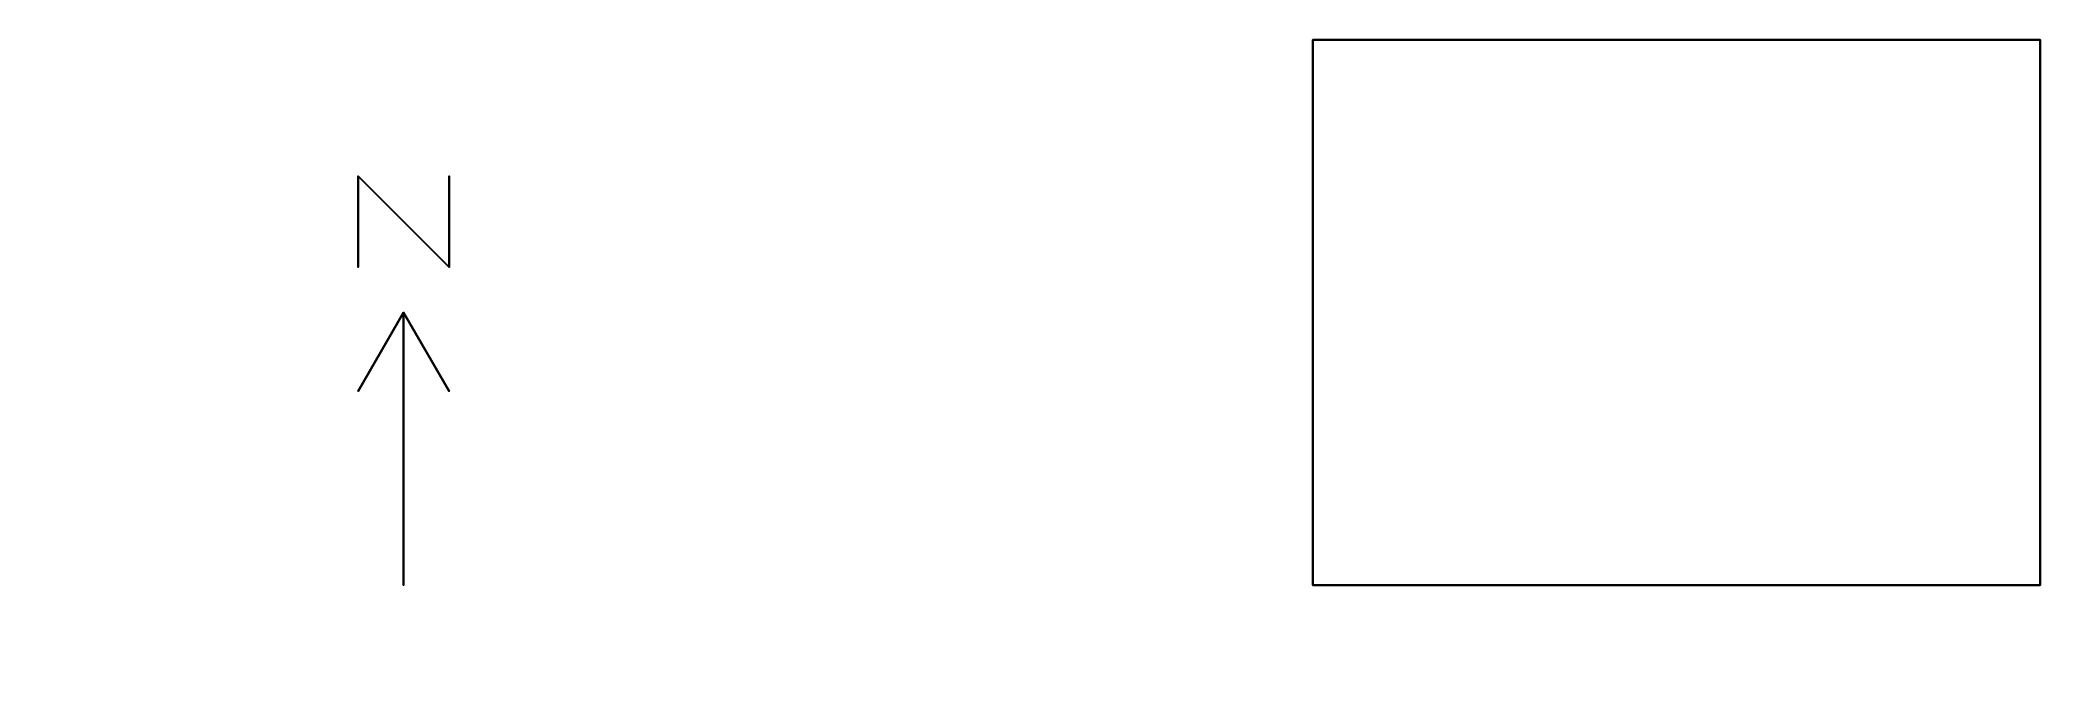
# Model space of a CAD drawing. Header units: metres. Extents: x -14 to 8, y -1.1 to 6.
import ezdxf

# ---------------------------------------------------------------- set-up
doc = ezdxf.new("R2010")
doc.units = ezdxf.units.M

msp = doc.modelspace()

# ---------------------------------------------------------------- linework, layer by layer
at = {"layer": '1', "color": 3}
for points in [[(-10.5, 4.5, 0.1), (-10.5, 4.5), (-10.5, 3.5), (-10.5, 3.5, 0.1)], [(-10.5, 4.5, 0.1), (-10.5, 4.5), (-9.5, 3.5), (-9.5, 3.5, 0.1)], [(-9.5, 4.5, 0.1), (-9.5, 4.5), (-9.5, 3.5), (-9.5, 3.5, 0.1)], [(-10, 3, 0.1), (-10, 3), (-10.5, 2.13397), (-10.5, 2.13397, 0.1)], [(-10, 3, 0.1), (-10, 3), (-10, 0), (-10, 0, 0.1)], [(-10, 3, 0.1), (-10, 3), (-9.5, 2.13397), (-9.5, 2.13397, 0.1)]]:
    msp.add_3dface(points, dxfattribs=at)
at = {"layer": 'BESTEST_ZONE', "color": 43}
for points in [[(0, 6, 2.7), (0, 6), (8, 6), (8, 6, 2.7)], [(0, 0, 2.7), (0, 0), (0, 6), (0, 6, 2.7)], [(8, 6, 2.7), (8, 6), (8, 0), (8, 0, 2.7)], [(8, 0, 2.7), (8, 0), (0, 0), (0, 0, 2.7)]]:
    msp.add_3dface(points, dxfattribs=at)
at = {"layer": 'BESTEST_ZONE', "color": 8}
msp.add_3dface([(0, 0), (0, 6), (8, 6), (8, 0)], dxfattribs=at)
at = {"layer": 'BESTEST_ZONE', "color": 15}
msp.add_3dface([(0, 6, 2.7), (0, 0, 2.7), (8, 0, 2.7), (8, 6, 2.7)], dxfattribs=at)
at = {"layer": 'BESTEST_ZONE', "color": 143}
msp.add_3dface([(6, 0, 2.35), (6, 0, 0.35), (0, 0, 0.35), (0, 0, 2.35)], dxfattribs=at)

doc.saveas('drawing.dxf')
